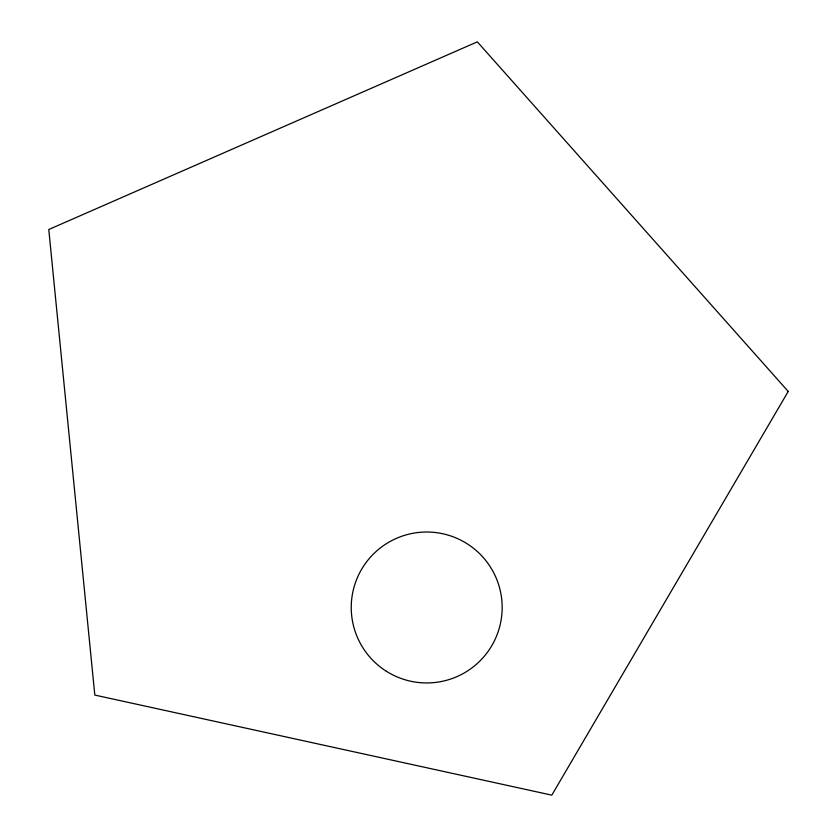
<?xml version="1.0" encoding="UTF-8"?>
<svg xmlns="http://www.w3.org/2000/svg" width="837" height="837" viewBox="0 0 837 837"><rect width="100%" height="100%" fill="white"/><g stroke="black" fill="none" stroke-linecap="round" stroke-linejoin="round"><path stroke-width="1.26" d="M788.224 391.444L551.813 795.15L94.811 695.066L48.776 229.505L477.331 41.85L788.224 391.444M386.349 671.253A75.466 75.466 0 0 0 502.106 610.55A75.466 75.466 0 0 0 391.653 540.65A75.466 75.466 0 0 0 386.349 671.253"/></g></svg>
